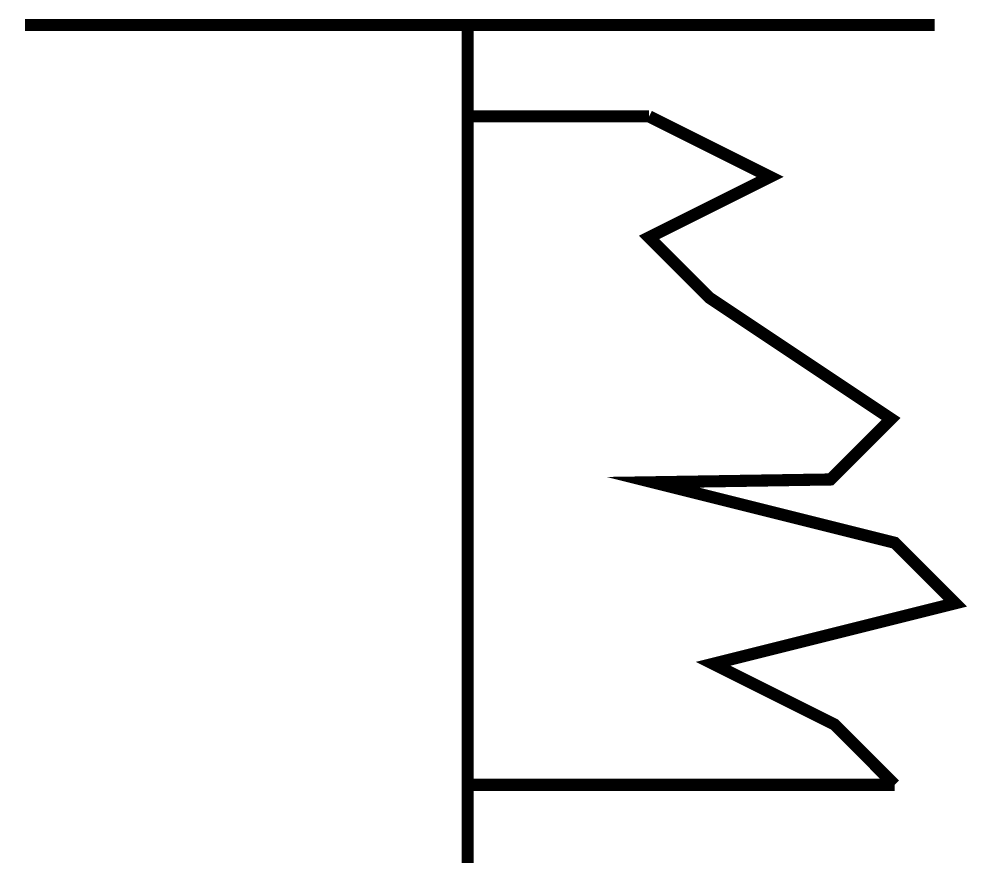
# Model space of a CAD drawing. Extents: x 3.79 to 11.63, y -0.05 to 6.97.
import ezdxf

# ---------------------------------------------------------------- set-up
doc = ezdxf.new("R2010")
doc.units = 0
doc.header["$MEASUREMENT"] = 0
doc.layers.get('0').update_dxf_attribs({"linetype": 'CONTINUOUS'})

msp = doc.modelspace()

# ---------------------------------------------------------------- linework, layer by layer
at = {"const_width": 0.1}
for points in [[(3.8415, 6.924), (11.361, 6.924)], [(7.5, 6.924), (7.5, 0)], [(7.5, 6.169), (9, 6.169)], [(9, 6.169), (10, 5.669), (9, 5.169), (9.5, 4.669), (11, 3.669), (10.5, 3.169), (9.0298, 3.1458), (11.0298, 2.6458), (11.5298, 2.1458), (9.5298, 1.6458), (10.5298, 1.1458), (11.0298, 0.6458)], [(7.5298, 0.6458), (11.0298, 0.6458)]]:
    msp.add_lwpolyline(points, dxfattribs=at)

doc.saveas('drawing.dxf')
